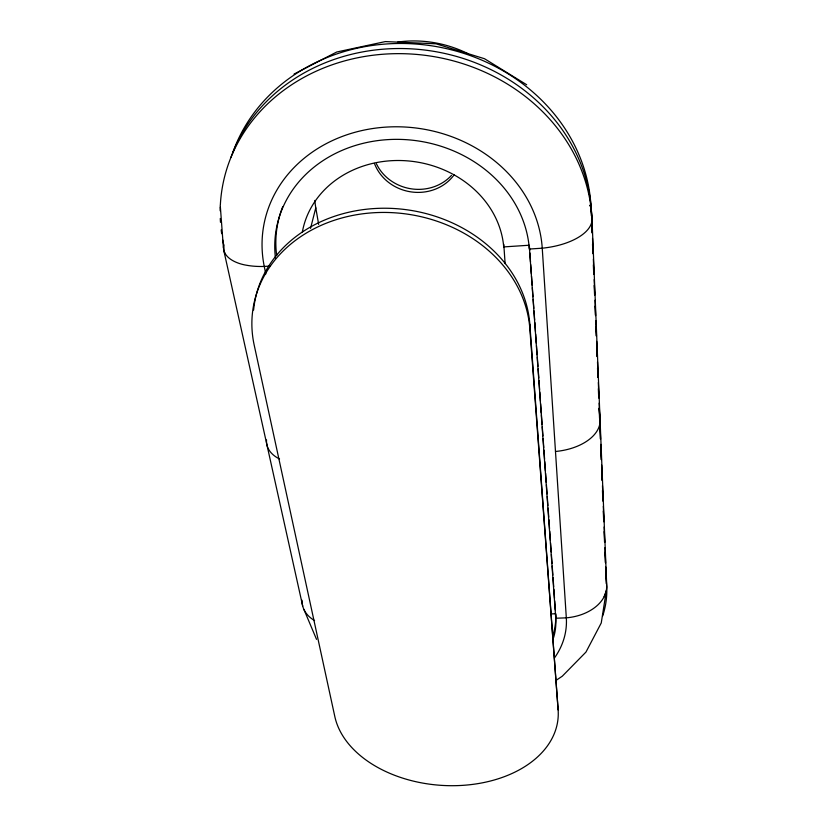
<?xml version="1.0" encoding="UTF-8"?>
<svg xmlns="http://www.w3.org/2000/svg" width="827" height="827" viewBox="0 0 827 827"><rect width="100%" height="100%" fill="white"/><g stroke="black" fill="none" stroke-linecap="round" stroke-linejoin="round"><path stroke-width="1.24" d="M503.777 244.347L505.121 263.627M222.711 239.933A186.561 164.945 9.5 0 0 223.714 244.864L223.859 250.746L302.703 606.098M270.45 266.036L264.258 266.449A52.856 24.769 -10.1 0 1 246.642 265.26C236.481 263.658 221.543 257.579 223.714 244.864M310.549 228.366L315.79 207.835A95.56 85.594 9.9 0 1 314.86 200.434M604.165 596.618L606.336 590.664L606.77 586.984L592.049 219.982L591.067 208.115L590.013 205.199M555.734 680.59L562.267 676.217L585.971 652.069L601.25 622.969L606.336 590.664C603.669 602.552 592.835 610.46 581.96 614.44A44.389 30.589 -2.7 0 1 566.319 617.841L555.744 618.234A104.688 74.864 3.8 0 1 553.563 637.679M294.061 74.068L336.703 52.018L385.382 41.577L436.036 43.8L484.539 58.738L526.675 84.747M529.321 245.226L503.715 246.911A101.742 88.809 9.2 0 0 406.657 160.81A101.742 88.809 9.2 0 0 302.331 232.149M550.679 613.944L555.63 613.758L555.744 618.234L529.321 246.498M316.534 639.354L303.922 609.458M223.859 250.839L224.634 252.648M590.033 205.282L591.067 208.115L591.377 215.847M265.798 273.995L264.258 266.449A140.642 122.634 9.2 0 1 385.795 127.12A140.642 122.634 9.2 0 1 542.243 248.193L566.319 617.841A115.18 82.39 3.8 0 1 554.493 657.92M315.79 207.835L318.653 224.396M253.6 310.073A138.905 116.535 8.6 0 1 392.732 208.445A138.905 116.535 8.6 0 1 529.807 324.06L558.122 709.855A112.462 75.939 3.9 0 1 457.011 785.629A112.462 75.939 3.9 0 1 334.832 716.606L254.178 345.035A139.587 116.824 8.5 0 1 373.98 212.725A139.587 116.824 8.5 0 1 529.838 328.619L558.122 709.855M220.23 205.086L223.414 247.904M529.404 246.518L529.683 250.385M529.869 252.959L530.51 261.973M530.696 264.557L531.337 273.572M531.523 276.156L532.164 285.17M532.35 287.744L533.001 296.769M533.177 299.343L533.828 308.368M534.004 310.942L534.656 319.966M534.842 322.54L535.482 331.565M535.669 334.139L536.309 343.153M536.496 345.738L537.136 354.752M537.323 357.336L537.963 366.351M538.15 368.925L538.791 377.949M538.977 380.523L539.617 389.548M539.804 392.122L540.444 401.147M540.631 403.721L541.271 412.745M541.458 415.319L542.109 424.334M542.285 426.918L542.936 435.932M543.112 438.517L543.763 447.531M543.949 450.115L544.59 459.13M544.776 461.704L545.417 470.728M545.603 473.302L546.244 482.327M546.43 484.901L547.071 493.926M547.257 496.5L547.898 505.524M548.084 508.098L548.725 517.113M548.911 519.697L549.552 528.711M549.738 531.296L550.379 540.31M550.565 542.884L551.216 551.909M551.392 554.483L552.043 563.507M552.219 566.082L552.87 575.106M553.056 577.68L553.697 586.705M553.883 589.279L554.524 598.293M554.71 600.878L555.351 609.892M605.788 572.863L606.77 586.984A153.512 111.862 3.7 0 1 602.697 615.96M592.328 233.297L591.553 214.007A185.227 164.242 9.6 0 0 431.963 51.047A185.227 164.242 9.6 0 0 230.96 157.347M592.535 238.445L593.155 253.889M593.362 259.027L593.982 274.471M594.189 279.609L594.82 295.053M595.026 300.201L595.647 315.635M595.853 320.783L596.474 336.217M596.681 341.365L597.301 356.799M597.507 361.947L598.128 377.381M598.334 382.529L598.955 397.963M599.162 403.111L599.782 418.565M599.988 423.724L600.619 439.209M600.826 444.378L601.446 459.864M601.653 465.022L602.273 480.508M602.48 485.676L603.11 501.162M603.317 506.32L603.937 521.806M604.144 526.975L604.764 542.46M604.971 547.619L605.602 563.104M605.757 566.981L606.274 579.882A152.602 111.676 3.7 0 1 606.336 583.707M591.698 223.59L592.06 232.625M592.525 244.234L592.897 253.258M593.362 264.878L593.724 273.902M594.189 285.511L594.561 294.546M595.026 306.155L595.388 315.18M595.864 326.799L596.226 335.824M596.691 347.433L597.053 356.468M597.528 368.077L597.89 377.102M598.355 388.721L598.717 397.746M599.554 418.369L599.141 408.062L600.123 421.398A48.7 28.924 -3.8 0 1 555.486 451.48M599.968 428.665L600.381 438.972M600.805 449.268L601.219 459.564M601.632 469.87L602.046 480.167M602.459 490.463L602.883 500.769M603.297 511.065L603.71 521.361M604.123 531.668L604.537 541.964M604.961 552.271L605.374 562.567M529.807 324.06L529.838 328.619M232.656 153.005A183.914 163.55 9.7 0 1 431.963 45.867A183.914 163.55 9.7 0 1 591.067 208.115M221.677 233.69A186.561 164.945 9.5 0 1 221.181 229.906M220.478 222.287A186.561 164.945 9.5 0 1 220.282 218.462M220.168 210.813A186.561 164.945 9.5 0 1 220.261 207.008M220.375 204.476A186.561 164.945 9.5 0 1 407.38 53.827A186.561 164.945 9.5 0 1 592.049 219.982A53.951 25.782 -4.7 0 1 542.243 248.193L529.342 249.041A127.813 111.418 9.2 0 0 391.471 139.443A127.813 111.418 9.2 0 0 275.453 258.127M314.56 620.581A43.645 29.596 -12 0 1 302.031 600.226M279.536 458.995A47.801 27.891 -11 0 1 266.521 439.933M555.63 613.758A104.305 74.792 3.7 0 1 552.705 635.529M276.694 255.595A127.255 111.128 9.2 0 1 282.689 206.771M397.766 42.032A111.79 102.724 10.9 0 1 468.351 53.869M451.47 175.396A44.668 41.009 10.9 0 1 376.419 163.777M454.23 174.673A44.844 41.112 10.8 0 1 411.308 191.926A44.844 41.112 10.8 0 1 374.435 163.405"/></g></svg>
